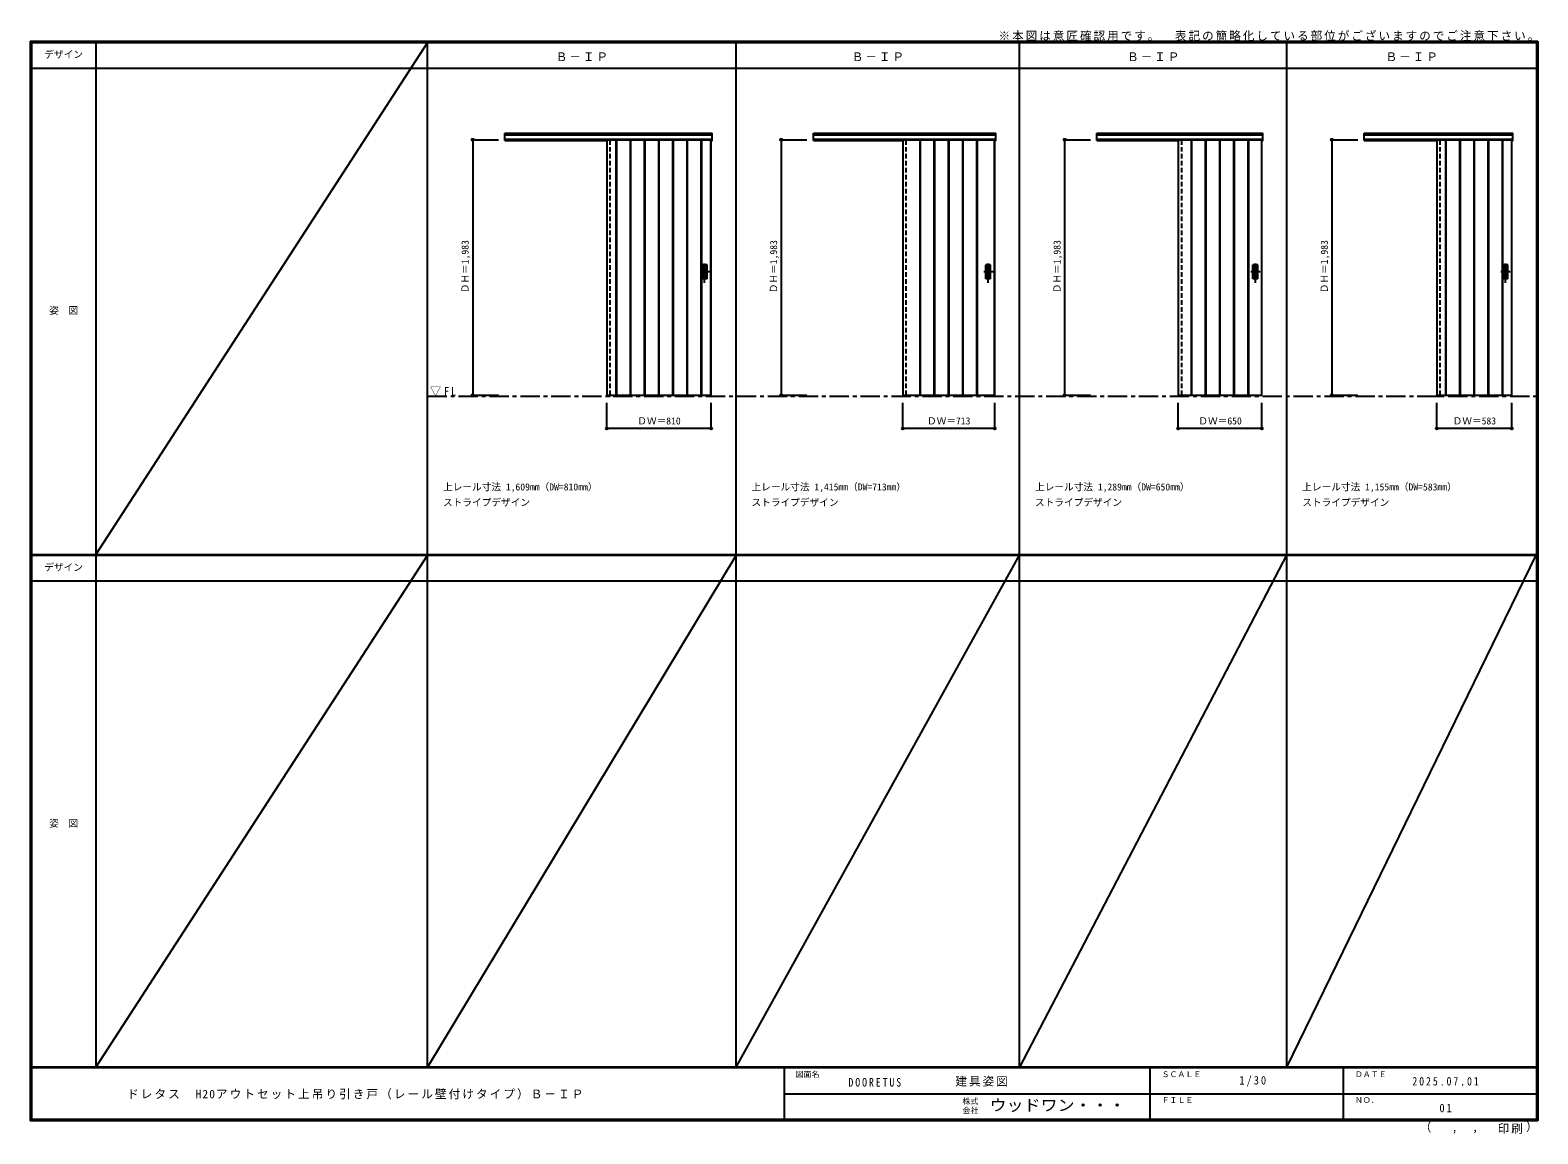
# Model space of a CAD drawing. Units: millimetres, scale not verified. Extents: x -59112 to 5700, y -4307 to 5579.
import ezdxf
from ezdxf.enums import TextEntityAlignment as Align

# ---------------------------------------------------------------- set-up
doc = ezdxf.new("R2010")
doc.units = ezdxf.units.MM
doc.header["$LTSCALE"] = 30
doc.header["$PDMODE"] = 32
doc.header["$PDSIZE"] = 15
doc.linetypes.add('CHAIN1', pattern=[8, 5, -1, 1, -1])
doc.linetypes.add('DASHED1', pattern=[1.8, 1.2, -0.6])
for name, color, linetype in [('0-2_扉', 3, 'Continuous'), ('0-3_仕上げ', 3, 'Continuous'), ('0-4_枠', 3, 'Continuous'), ('0-6_引手', 7, 'Continuous'), ('0-A_文字', 7, 'Continuous'), ('0-B_寸法', 7, 'Continuous'), ('F-1_枠', 6, 'Continuous'), ('F-A_文字', 7, 'Continuous')]:
    doc.layers.add(name, color=color, linetype=linetype)
doc.styles.add('ＭＳ ゴシック', font='')
doc.styles.get('ＭＳ ゴシック').set_extended_font_data('MS Gothic')

msp = doc.modelspace()

# ---------------------------------------------------------------- linework, layer by layer
at = {"layer": '0-2_扉', "color": 4, "linetype": 'DASHED1'}
for p, q in [((-1525, 3410), (-1525, 3406)), ((772, 3410), (772, 3406)), ((2909, 3410), (2909, 3406)), ((4916, 3410), (4916, 3406))]:
    msp.add_line(p, q, dxfattribs=at)
at = {"layer": '0-2_扉'}
for p, q in [((-1525, 3410), (-1525, 1427)), ((-1525, 3410), (-715, 3410)), ((772, 3410), (1485, 3410)), ((772, 3410), (772, 1427)), ((1485, 1427), (1485, 3410)), ((2909, 3410), (3559, 3410)), ((3559, 1427), (3559, 3410)), ((4916, 3410), (4916, 1427)), ((4916, 3410), (5499, 3410)), ((5499, 1427), (5499, 3410)), ((772, 1427), (1485, 1427)), ((4916, 1427), (5499, 1427))]:
    msp.add_line(p, q, dxfattribs=at)
for points in [[(-1525, 1427), (-715, 1427), (-715, 3410)], [(2909, 3410), (2909, 1427), (3559, 1427)]]:
    msp.add_lwpolyline(points, dxfattribs=at)
at = {"layer": '0-3_仕上げ'}
for p, q in [((-1523, 1427), (-1523, 3410)), ((-1452, 1427), (-1452, 3410)), ((-1448, 1427), (-1448, 3410)), ((-1342, 1427), (-1342, 3410)), ((-1338, 1427), (-1338, 3410)), ((-1232, 1427), (-1232, 3410)), ((-1228, 1427), (-1228, 3410)), ((-1122, 1427), (-1122, 3410)), ((-1118, 1427), (-1118, 3410)), ((-1012, 1427), (-1012, 3410)), ((-1008, 1427), (-1008, 3410)), ((-902, 1427), (-902, 3410)), ((-898, 1427), (-898, 3410)), ((-792, 1427), (-792, 3410)), ((-788, 1427), (-788, 3410)), ((-717, 1427), (-717, 3410)), ((774, 1427), (774, 3410)), ((906.5, 1427), (906.5, 3410)), ((910.5, 1427), (910.5, 3410)), ((1016.5, 1427), (1016.5, 3410)), ((1020.5, 1427), (1020.5, 3410)), ((1126.5, 1427), (1126.5, 3410)), ((1130.5, 1427), (1130.5, 3410)), ((1236.5, 1427), (1236.5, 3410)), ((1240.5, 1427), (1240.5, 3410)), ((1346.5, 1427), (1346.5, 3410)), ((1350.5, 1427), (1350.5, 3410)), ((1483, 1427), (1483, 3410)), ((2911, 1427), (2911, 3410)), ((3012, 1427), (3012, 3410)), ((3016, 1427), (3016, 3410)), ((3122, 1427), (3122, 3410)), ((3126, 1427), (3126, 3410)), ((3232, 1427), (3232, 3410)), ((3236, 1427), (3236, 3410)), ((3342, 1427), (3342, 3410)), ((3346, 1427), (3346, 3410)), ((3452, 1427), (3452, 3410)), ((3456, 1427), (3456, 3410)), ((3557, 1427), (3557, 3410)), ((4918, 1427), (4918, 3410)), ((4985.5, 1427), (4985.5, 3410)), ((4989.5, 1427), (4989.5, 3410)), ((5095.5, 1427), (5095.5, 3410)), ((5099.5, 1427), (5099.5, 3410)), ((5205.5, 1427), (5205.5, 3410)), ((5209.5, 1427), (5209.5, 3410)), ((5315.5, 1427), (5315.5, 3410)), ((5319.5, 1427), (5319.5, 3410)), ((5425.5, 1427), (5425.5, 3410)), ((5429.5, 1427), (5429.5, 3410)), ((5497, 1427), (5497, 3410))]:
    msp.add_line(p, q, dxfattribs=at)
at = {"layer": '0-3_仕上げ', "color": 7}
for p, q in [((-1450, 1427), (-1450, 3410)), ((-1340, 1427), (-1340, 3410)), ((-1230, 1427), (-1230, 3410)), ((-1120, 1427), (-1120, 3410)), ((-1010, 1427), (-1010, 3410)), ((-900, 1427), (-900, 3410)), ((-790, 1427), (-790, 3410)), ((908.5, 1427), (908.5, 3410)), ((1018.5, 1427), (1018.5, 3410)), ((1128.5, 1427), (1128.5, 3410)), ((1238.5, 1427), (1238.5, 3410)), ((1348.5, 1427), (1348.5, 3410)), ((3014, 1427), (3014, 3410)), ((3124, 1427), (3124, 3410)), ((3234, 1427), (3234, 3410)), ((3344, 1427), (3344, 3410)), ((3454, 1427), (3454, 3410)), ((4987.5, 1427), (4987.5, 3410)), ((5097.5, 1427), (5097.5, 3410)), ((5207.5, 1427), (5207.5, 3410)), ((5317.5, 1427), (5317.5, 3410)), ((5427.5, 1427), (5427.5, 3410))]:
    msp.add_line(p, q, dxfattribs=at)
at = {"layer": '0-4_枠'}
for p, q in [((-2316, 3460), (-707, 3460)), ((-2316, 3403), (-2316, 3460)), ((-2316, 3447), (-707, 3447)), ((-2316, 3415), (-707, 3415)), ((-2316, 3403), (-1525, 3403)), ((-1526, 3415), (-1526, 1418)), ((-1498, 3410), (-1498, 3415)), ((78, 3460), (1493, 3460)), ((78, 3403), (78, 3460)), ((78, 3447), (1493, 3447)), ((78, 3415), (1493, 3415)), ((78, 3403), (772, 3403)), ((771, 3415), (771, 1418)), ((799, 3410), (799, 3415)), ((2278, 3460), (3567, 3460)), ((2278, 3403), (2278, 3460)), ((2278, 3447), (3567, 3447)), ((2278, 3415), (3567, 3415)), ((2278, 3403), (2909, 3403)), ((2908, 3415), (2908, 1418)), ((2936, 3410), (2936, 3415)), ((4352, 3460), (5507, 3460)), ((4352, 3403), (4352, 3460)), ((4352, 3447), (5507, 3447)), ((4352, 3415), (5507, 3415)), ((4352, 3403), (4916, 3403)), ((4915, 3415), (4915, 1418)), ((4943, 3410), (4943, 3415)), ((-1526, 1418), (-1498, 1418)), ((-1498, 1427), (-1498, 1418)), ((771, 1418), (799, 1418)), ((799, 1427), (799, 1418)), ((2908, 1418), (2936, 1418)), ((2936, 1427), (2936, 1418)), ((4915, 1418), (4943, 1418)), ((4943, 1427), (4943, 1418))]:
    msp.add_line(p, q, dxfattribs=at)
at = {"layer": '0-4_枠', "color": 4, "linetype": 'DASHED1'}
for p, q in [((-1498, 1427), (-1498, 3410)), ((799, 1427), (799, 3410)), ((2936, 1427), (2936, 3410)), ((4943, 1427), (4943, 3410))]:
    msp.add_line(p, q, dxfattribs=at)
at = {"layer": '0-4_枠'}
for points in [[(-715, 3403), (-707, 3403), (-707, 3460)], [(1485, 3403), (1493, 3403), (1493, 3460)], [(3559, 3403), (3567, 3403), (3567, 3460)], [(5499, 3403), (5507, 3403), (5507, 3460)]]:
    msp.add_lwpolyline(points, dxfattribs=at)
at = {"layer": '0-6_引手', "linetype": 'CHAIN1'}
for p, q in [((-766, 2299.27), (-766, 2470.12)), ((1434, 2299.27), (1434, 2470.12)), ((3508, 2299.27), (3508, 2470.12)), ((5448, 2299.27), (5448, 2470.12)), ((-727.93, 2384.5), (-800.44, 2384.5)), ((1472.07, 2384.5), (1399.56, 2384.5)), ((3546.07, 2384.5), (3473.56, 2384.5)), ((5486.07, 2384.5), (5413.56, 2384.5))]:
    msp.add_line(p, q, dxfattribs=at)
at = {"layer": '0-6_引手'}
for p, q in [((-747, 2439.5), (-785, 2439.5)), ((-785, 2329.5), (-785, 2439.5)), ((-753.5, 2423.5), (-778.5, 2423.5)), ((-778.5, 2345.5), (-778.5, 2423.5)), ((-753.5, 2345.5), (-778.5, 2345.5)), ((-753.5, 2345.5), (-753.5, 2423.5)), ((-747, 2329.5), (-747, 2439.5)), ((1453, 2439.5), (1415, 2439.5)), ((1415, 2329.5), (1415, 2439.5)), ((1446.5, 2423.5), (1421.5, 2423.5)), ((1421.5, 2345.5), (1421.5, 2423.5)), ((1446.5, 2345.5), (1421.5, 2345.5)), ((1446.5, 2345.5), (1446.5, 2423.5)), ((1453, 2329.5), (1453, 2439.5)), ((3527, 2439.5), (3489, 2439.5)), ((3489, 2329.5), (3489, 2439.5)), ((3520.5, 2423.5), (3495.5, 2423.5)), ((3495.5, 2345.5), (3495.5, 2423.5)), ((3520.5, 2345.5), (3495.5, 2345.5)), ((3520.5, 2345.5), (3520.5, 2423.5)), ((3527, 2329.5), (3527, 2439.5)), ((5467, 2439.5), (5429, 2439.5)), ((5429, 2329.5), (5429, 2439.5)), ((5460.5, 2423.5), (5435.5, 2423.5)), ((5435.5, 2345.5), (5435.5, 2423.5)), ((5460.5, 2345.5), (5435.5, 2345.5)), ((5460.5, 2345.5), (5460.5, 2423.5)), ((5467, 2329.5), (5467, 2439.5)), ((-747, 2329.5), (-785, 2329.5)), ((1453, 2329.5), (1415, 2329.5)), ((3527, 2329.5), (3489, 2329.5)), ((5467, 2329.5), (5429, 2329.5))]:
    msp.add_line(p, q, dxfattribs=at)
at = {"layer": '0-6_引手', "linetype": 'DASHED1'}
for p, q in [((-782, 2333.5), (-782, 2435.5)), ((1418, 2333.5), (1418, 2435.5)), ((3492, 2333.5), (3492, 2435.5)), ((5432, 2333.5), (5432, 2435.5)), ((-750, 2333.5), (-782, 2333.5)), ((1450, 2333.5), (1418, 2333.5)), ((3524, 2333.5), (3492, 2333.5)), ((5464, 2333.5), (5432, 2333.5))]:
    msp.add_line(p, q, dxfattribs=at)
for points in [[(-750, 2333.5), (-750, 2435.5), (-782, 2435.5)], [(1450, 2333.5), (1450, 2435.5), (1418, 2435.5)], [(3524, 2333.5), (3524, 2435.5), (3492, 2435.5)], [(5464, 2333.5), (5464, 2435.5), (5432, 2435.5)]]:
    msp.add_lwpolyline(points, dxfattribs=at)
at = {"layer": '0-B_寸法', "color": 4}
for p, q in [((-2566, 3410), (-2566, 1427)), ((-2566, 3410), (-2366, 3410)), ((-172, 3410), (-172, 1427)), ((-172, 3410), (28, 3410)), ((2028, 3410), (2028, 1427)), ((2028, 3410), (2228, 3410)), ((4102, 3410), (4102, 1427)), ((4102, 3410), (4302, 3410)), ((-2566, 1427), (-2366, 1427)), ((-172, 1427), (28, 1427)), ((2028, 1427), (2228, 1427)), ((4102, 1427), (4302, 1427)), ((-1525, 1168), (-1525, 1368)), ((-715, 1168), (-715, 1368)), ((1485, 1168), (1485, 1368)), ((2909, 1168), (2909, 1368)), ((3559, 1168), (3559, 1368)), ((4916, 1168), (4916, 1368)), ((5499, 1168), (5499, 1368)), ((-715, 1168), (-1525, 1168)), ((3559, 1168), (2909, 1168)), ((5499, 1168), (4916, 1168))]:
    msp.add_line(p, q, dxfattribs=at)
msp.add_lwpolyline([(1485, 1168), (772, 1168), (772, 1368)], dxfattribs=at)
at = {"layer": '0-B_寸法'}
for p in [(-2566, 3410), (-172, 3410), (2028, 3410), (4102, 3410), (-2566, 1427), (-172, 1427), (2028, 1427), (4102, 1427), (-1525, 1168), (-715, 1168), (772, 1168), (1485, 1168), (2909, 1168), (3559, 1168), (4916, 1168), (5499, 1168)]:
    msp.add_point(p, dxfattribs=at)
at = {"layer": 'F-1_枠'}
for p, q in [((-6000, 4175), (5700, 4175)), ((-6000, 4175), (-6000, -4205)), ((-6000, 4170), (5700, 4170)), ((-6000, 4165), (5700, 4165)), ((-5995, 4175), (-5995, -4205)), ((-5990, 4175), (-5990, -4205)), ((-5490, 4175), (-5490, -3790)), ((-2916, -3790), (-2916, 4175)), ((-522, -3790), (-522, 4175)), ((1678, -3790), (1678, 4175)), ((3752, -3790), (3752, 4175)), ((5690, 4175), (5690, -4205)), ((5695, 4175), (5695, -4205)), ((5700, 4175), (5700, -4205)), ((-6000, 3965), (5700, 3965)), ((-6000, 190.5), (5700, 190.5)), ((-6000, 187.5), (5700, 187.5)), ((-6000, 184.5), (5700, 184.5)), ((-6000, -15.5), (5700, -15.5)), ((5700, -3790), (-6000, -3790)), ((5700, -3795), (-6000, -3795)), ((-150, -3795), (-150, -4195)), ((2690, -3795), (2690, -4195)), ((4190, -3795), (4190, -4195)), ((-150, -3995), (5690, -3995.01)), ((5700, -4195), (-6000, -4195)), ((5700, -4200), (-6000, -4200)), ((5700, -4205), (-6000, -4205))]:
    msp.add_line(p, q, dxfattribs=at)
at = {"layer": 'F-1_枠', "color": 7, "linetype": 'CHAIN1'}
msp.add_line((-2916, 1418), (5690, 1418), dxfattribs=at)
at = {"layer": 'F-A_文字'}
for p, q in [((-2916, 4165), (-5490, 190.5)), ((-2916, 184.5), (-5490, -3790)), ((-522, 184.5), (-2916, -3790)), ((-522, -3790), (1678, 184.5)), ((3752, 190.5), (1678, -3790)), ((3752, -3790), (5690, 190.5))]:
    msp.add_line(p, q, dxfattribs=at)

# ---------------------------------------------------------------- texts
at = {"layer": '0-A_文字', "style": 'ＭＳ ゴシック'}
for s, p in [('上レール寸法 1,609mm（DW=810mm）', (-2796, 670.5)), ('上レール寸法 1,415mm（DW=713mm）', (-402, 670.5)), ('上レール寸法 1,289mm（DW=650mm）', (1798, 670.5)), ('上レール寸法 1,155mm（DW=583mm）', (3872, 670.5)), ('ストライプデザイン', (-2796, 550.5)), ('ストライプデザイン', (-402, 550.5)), ('ストライプデザイン', (1798, 550.5)), ('ストライプデザイン', (3872, 550.5))]:
    msp.add_text(s, height=54.99, dxfattribs=at).set_placement(p, align=Align.BOTTOM_LEFT)
at = {"layer": '0-A_文字', "char_height": 65.98, "attachment_point": 7, "style": 'ＭＳ ゴシック'}
for s, insert in [('\\T1.17;※本図は意匠確認用です。\u3000表記の簡略化している部位がございますのでご注意下さい。', (1515, 4175)), ('\\T1.17;Ｂ－ＩＰ', (-1921.5, 4020)), ('\\T1.17;Ｂ－ＩＰ', (375.5, 4020)), ('\\T1.17;Ｂ－ＩＰ', (2512.5, 4020)), ('\\T1.17;Ｂ－ＩＰ', (4518.5, 4020))]:
    msp.add_mtext(s, dxfattribs=dict(at, insert=insert))
at = {"layer": '0-B_寸法', "style": 'ＭＳ ゴシック'}
for p in [(-2581, 2218.25), (-187, 2218.25), (2013, 2218.25), (4087, 2218.25)]:
    msp.add_text('ＤＨ＝1,983', height=54.99, rotation=90, dxfattribs=at).set_placement(p, align=Align.BOTTOM_LEFT)
for s, p in [('ＤＷ＝810', (-1288.75, 1183)), ('ＤＷ＝713', (959.75, 1183)), ('ＤＷ＝650', (3065.25, 1183)), ('ＤＷ＝583', (5038.75, 1183))]:
    msp.add_text(s, height=54.99, dxfattribs=at).set_placement(p, align=Align.BOTTOM_LEFT)
at = {"layer": 'F-1_枠', "color": 7, "insert": (-2897.25, 1418), "char_height": 65.98, "attachment_point": 7, "style": 'ＭＳ ゴシック'}
msp.add_mtext('\\T1.26;\\W0.95;▽FL', dxfattribs=at)
at = {"layer": 'F-A_文字', "style": 'ＭＳ ゴシック'}
for s, height, p in [('デザイン', 54.99, (-5890, 4027.5)), ('姿\u3000図', 54.99, (-5852.5, 2040.25)), ('デザイン', 54.99, (-5890, 47)), ('姿\u3000図', 54.99, (-5852.5, -1940.25)), ('図面名', 43.99, (-60, -3880)), ('ＳＣＡＬＥ', 43.99, (2780, -3880)), ('ＤＡＴＥ', 43.99, (4280, -3880)), ('株式', 43.99, (1235, -4089)), ('ＦＩＬＥ', 43.99, (2780, -4080)), ('ＮＯ．', 43.99, (4280, -4080)), ('会社', 43.99, (1235, -4161)), ('（', 65.98, (4784.03, -4308.31)), ('）', 65.98, (5608.4, -4304.13)), (',', 65.98, (5031.28, -4308.31)), (',', 65.98, (5190.2, -4305.53))]:
    msp.add_text(s, height=height, dxfattribs=at).set_placement(p, align=Align.BOTTOM_LEFT)
at = {"layer": 'F-A_文字', "style": 'ＭＳ ゴシック', "width": 1.1}
msp.add_text('ウッドワン・・・', height=87.98, dxfattribs=at).set_placement((1445, -4155), align=Align.BOTTOM_LEFT)
at = {"layer": 'F-A_文字', "char_height": 65.98, "attachment_point": 7, "style": 'ＭＳ ゴシック'}
for s, insert in [('\\T1.17;建具姿図', (1180.42, -3940)), ('\\T1.38;\\W0.9;1/30', (3383.75, -3940)), ('\\T1.18;ドレタス\u3000H20アウトセット上吊り引き戸（レール壁付けタイプ）Ｂ－ＩＰ', (-5247.55, -4040)), ('\\T1.39;\\W0.85;DOORETUS', (350, -3940.79)), ('\\T1.39;\\W0.85;2025.07.01', (4726.25, -3932.5)), ('\\T1.36;\\W0.9;01', (4936.25, -4140)), ('\\T1.17;印刷', (5388.15, -4306.92))]:
    msp.add_mtext(s, dxfattribs=dict(at, insert=insert))

doc.saveas('drawing.dxf')
